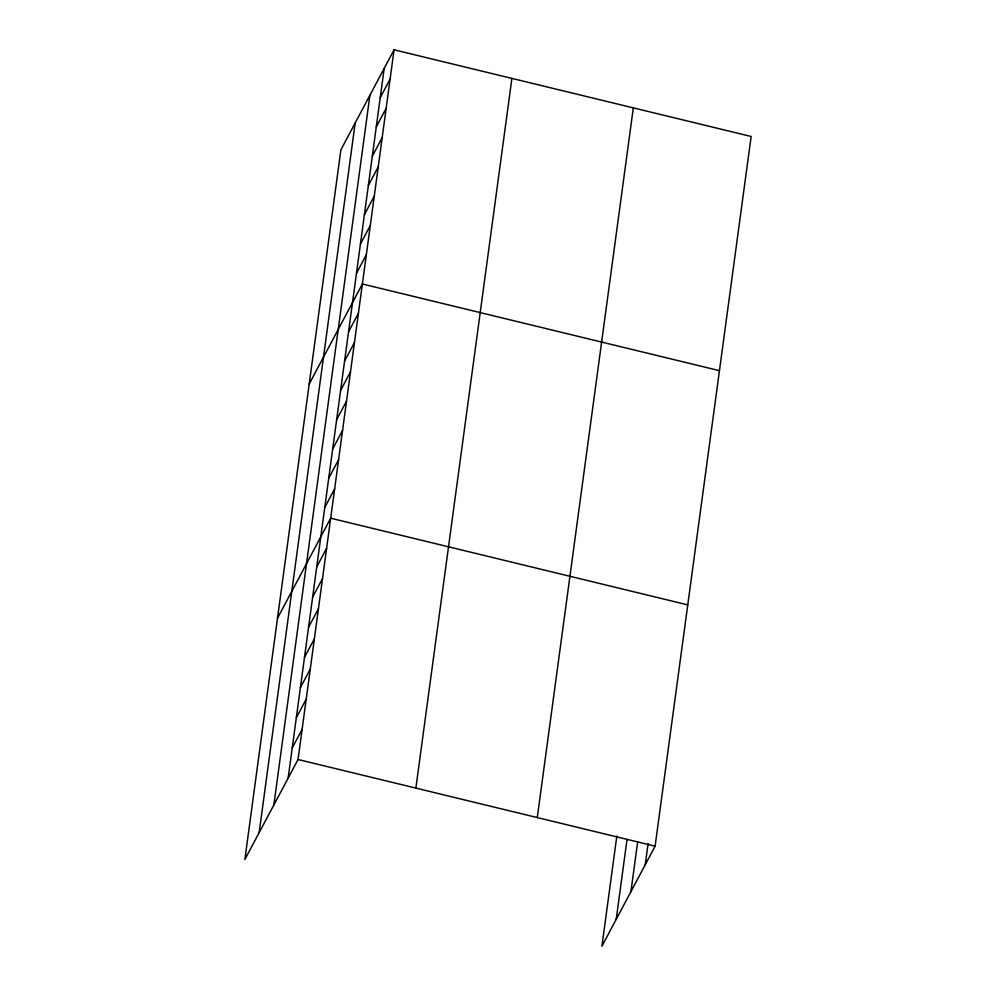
<?xml version="1.0" encoding="UTF-8"?>
<svg xmlns="http://www.w3.org/2000/svg" width="996" height="996" viewBox="0 0 996 996"><rect width="100%" height="100%" fill="white"/><g stroke="black" fill="none" stroke-linecap="round" stroke-linejoin="round"><path stroke-width="1.49" d="M259.147 832.644L355.186 122.944M273.863 804.955L369.902 95.255M288.155 778.075L384.195 68.375M394.067 49.8L340.893 149.823L244.854 859.523L298.041 759.5L394.067 49.8L751.146 136.477L655.107 846.177L601.92 946.2L616.823 836.105M415.867 788.11L511.907 78.398M537.28 817.579L633.319 107.867M616.213 919.32L627.032 839.391M630.941 891.632L637.677 841.857M645.234 864.752L648.097 843.637M380.235 97.645L390.108 79.07M376.276 126.928L386.149 108.352M372.317 156.198L382.19 137.622M368.346 185.48L378.231 166.905M364.387 214.75L374.259 196.175M360.428 244.02L370.3 225.457M356.468 273.302L366.341 254.727M309.196 384.02L362.382 283.997L719.461 370.674M348.538 331.855L358.423 313.279M344.579 361.125L354.452 342.549M340.62 390.407L350.492 371.832M336.66 419.677L346.533 401.102M332.701 448.947L342.574 430.372M328.73 478.229L338.615 459.654M324.771 507.499L334.644 488.924M277.498 618.23L330.684 518.206L687.763 604.883M316.728 566.936L326.601 548.36M312.644 597.102L322.53 578.527M308.561 627.268L318.446 608.693M304.49 657.422L314.363 638.847M300.406 687.589L310.279 669.013M296.322 717.755L306.195 699.18M292.239 747.909L302.112 729.333M298.041 759.5L655.107 846.177"/></g></svg>
